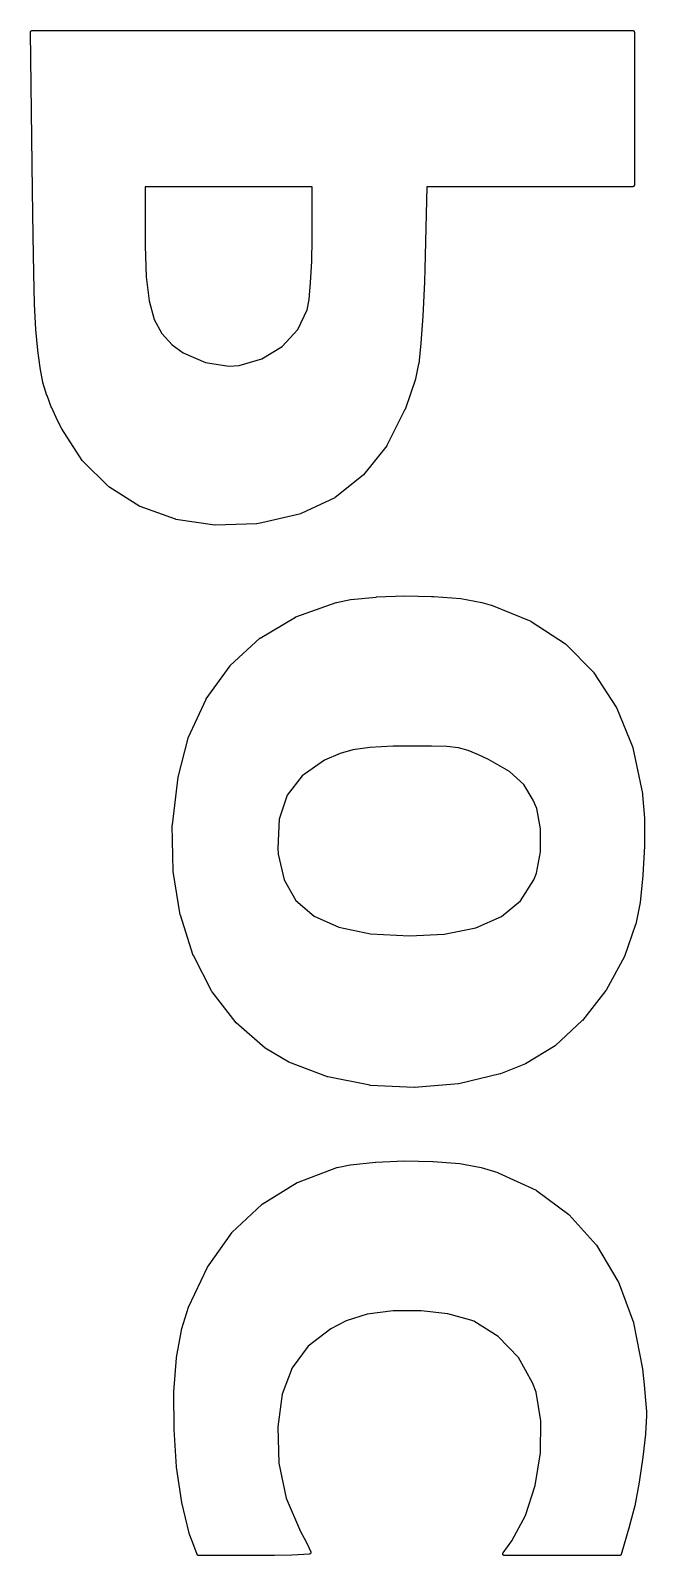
# Model space of a CAD drawing. Extents: x 91.3 to 189.8, y -113.5 to -60.4.
# Drawn here: x 111.87 to 113.806, y -78.791 to -73.995 of the extents above; entities that cross this region are included whole.
import ezdxf

# ---------------------------------------------------------------- set-up
doc = ezdxf.new("R2010")
doc.units = 0
doc.header["$MEASUREMENT"] = 0
doc.layers.add('BLACK', color=7, linetype='CONTINUOUS')

msp = doc.modelspace()

# ---------------------------------------------------------------- linework, layer by layer
at = {"layer": 'Black'}
for p, q in [((111.87, -73.9987), (111.871, -73.9983)), ((111.87, -73.9991), (111.87, -73.9987)), ((111.87, -73.9994), (111.87, -73.9991)), ((111.87, -73.9999), (111.87, -73.9994)), ((111.87, -74.0004), (111.87, -73.9999)), ((111.876, -74.4984), (111.87, -74.0004)), ((111.871, -73.9971), (111.872, -73.9968)), ((111.871, -73.9975), (111.871, -73.9971)), ((111.871, -73.9978), (111.871, -73.9975)), ((111.871, -73.9983), (111.871, -73.9978)), ((111.872, -73.9963), (111.873, -73.996)), ((111.872, -73.9965), (111.872, -73.9963)), ((111.872, -73.9968), (111.872, -73.9965)), ((111.873, -73.9956), (111.874, -73.9955)), ((111.873, -73.9959), (111.873, -73.9956)), ((111.873, -73.996), (111.873, -73.9959)), ((111.874, -73.9955), (111.874, -73.9954)), ((111.874, -73.9954), (111.875, -73.9954)), ((111.875, -73.9954), (111.875, -73.9953)), ((111.875, -73.9953), (112.225, -73.9953)), ((112.225, -73.9953), (113.763, -73.9953)), ((113.763, -73.9953), (113.763, -73.9954)), ((113.763, -73.9954), (113.763, -73.9954)), ((113.763, -73.9954), (113.764, -73.9955)), ((113.764, -73.9955), (113.764, -73.9956)), ((113.764, -73.9956), (113.765, -73.9958)), ((113.765, -73.9958), (113.765, -73.996)), ((113.765, -73.996), (113.765, -73.9963)), ((113.765, -73.9963), (113.766, -73.9965)), ((113.766, -73.9965), (113.766, -73.9968)), ((113.766, -73.9968), (113.766, -73.9971)), ((113.766, -73.9971), (113.767, -73.9975)), ((113.767, -73.9975), (113.767, -73.9978)), ((113.767, -73.9978), (113.767, -73.9982)), ((113.767, -73.9982), (113.767, -73.9986)), ((113.767, -73.9986), (113.767, -73.999)), ((113.767, -73.999), (113.767, -73.9994)), ((113.767, -73.9994), (113.767, -73.9999)), ((113.767, -73.9999), (113.768, -74.0003)), ((113.768, -74.0003), (113.768, -74.4816)), ((111.878, -74.64), (111.876, -74.4984)), ((111.876, -74.4984), (111.876, -74.4984)), ((111.876, -74.4984), (111.876, -74.4984)), ((112.23, -74.4866), (112.23, -74.6462)), ((112.755, -74.4866), (112.23, -74.4866)), ((112.755, -74.652), (112.755, -74.4866)), ((113.116, -74.4866), (113.109, -74.7457)), ((113.763, -74.4866), (113.116, -74.4866)), ((113.764, -74.4864), (113.763, -74.4865)), ((113.763, -74.4865), (113.763, -74.4865)), ((113.763, -74.4865), (113.763, -74.4866)), ((113.765, -74.4861), (113.764, -74.4863)), ((113.764, -74.4863), (113.764, -74.4864)), ((113.766, -74.4854), (113.765, -74.4856)), ((113.765, -74.4856), (113.765, -74.4859)), ((113.765, -74.4859), (113.765, -74.4861)), ((113.767, -74.4844), (113.766, -74.4848)), ((113.766, -74.4848), (113.766, -74.4851)), ((113.766, -74.4851), (113.766, -74.4854)), ((113.768, -74.4816), (113.767, -74.482)), ((113.767, -74.482), (113.767, -74.4824)), ((113.767, -74.4824), (113.767, -74.4829)), ((113.767, -74.4829), (113.767, -74.4833)), ((113.767, -74.4833), (113.767, -74.4837)), ((113.767, -74.4837), (113.767, -74.4841)), ((113.767, -74.4841), (113.767, -74.4844)), ((111.88, -74.758), (111.878, -74.64)), ((111.878, -74.64), (111.878, -74.64)), ((111.878, -74.64), (111.878, -74.64)), ((112.23, -74.6462), (112.23, -74.6729)), ((112.754, -74.7222), (112.755, -74.652)), ((112.23, -74.6729), (112.234, -74.7701)), ((111.88, -74.7581), (111.88, -74.758)), ((111.88, -74.758), (111.88, -74.758)), ((111.883, -74.8555), (111.88, -74.7581)), ((112.75, -74.7876), (112.754, -74.7222)), ((113.109, -74.7458), (113.108, -74.7852)), ((113.109, -74.7457), (113.109, -74.7457)), ((113.109, -74.7457), (113.109, -74.7458)), ((112.234, -74.7701), (112.243, -74.8457)), ((112.746, -74.8408), (112.75, -74.7876)), ((113.108, -74.7852), (113.103, -74.8934)), ((113.108, -74.7852), (113.108, -74.7852)), ((113.108, -74.7852), (113.108, -74.7852)), ((111.883, -74.8556), (111.883, -74.8555)), ((111.883, -74.8555), (111.883, -74.8555)), ((111.887, -74.9355), (111.883, -74.8556)), ((112.243, -74.8457), (112.259, -74.9037)), ((112.74, -74.8741), (112.746, -74.8408)), ((112.259, -74.9037), (112.283, -74.9483)), ((112.71, -74.936), (112.74, -74.8741)), ((113.103, -74.8935), (113.097, -74.9785)), ((113.103, -74.8934), (113.103, -74.8934)), ((113.103, -74.8934), (113.103, -74.8935)), ((111.887, -74.9356), (111.887, -74.9355)), ((111.887, -74.9355), (111.887, -74.9355)), ((111.893, -75.0011), (111.887, -74.9356)), ((112.283, -74.9483), (112.315, -74.9838)), ((112.661, -74.9886), (112.71, -74.936)), ((111.893, -75.0012), (111.893, -75.0011)), ((111.893, -75.0013), (111.893, -75.0012)), ((111.9, -75.0555), (111.893, -75.0013)), ((112.315, -74.9838), (112.35, -75.009)), ((112.597, -75.0277), (112.661, -74.9886)), ((113.097, -74.9787), (113.09, -75.0434)), ((113.097, -74.9785), (113.097, -74.9786)), ((113.097, -74.9786), (113.097, -74.9787)), ((111.9, -75.0557), (111.9, -75.0555)), ((111.9, -75.0558), (111.9, -75.0557)), ((111.909, -75.1017), (111.9, -75.0558)), ((112.35, -75.009), (112.42, -75.0399)), ((112.42, -75.0399), (112.493, -75.0512)), ((112.493, -75.0512), (112.526, -75.0488)), ((112.526, -75.0488), (112.597, -75.0277)), ((113.089, -75.0438), (113.08, -75.0909)), ((113.09, -75.0434), (113.089, -75.0436)), ((113.089, -75.0436), (113.089, -75.0438)), ((111.909, -75.1019), (111.909, -75.1017)), ((111.909, -75.1021), (111.909, -75.1019)), ((111.921, -75.1428), (111.909, -75.1021)), ((113.08, -75.0914), (113.048, -75.187)), ((113.08, -75.0909), (113.08, -75.0911)), ((113.08, -75.0911), (113.08, -75.0914)), ((111.921, -75.143), (111.921, -75.1428)), ((111.922, -75.1432), (111.921, -75.143)), ((111.936, -75.1818), (111.922, -75.1432)), ((111.936, -75.1819), (111.936, -75.1818)), ((111.937, -75.1821), (111.936, -75.1819)), ((111.955, -75.2216), (111.937, -75.1821)), ((113.047, -75.1877), (112.99, -75.3007)), ((113.048, -75.1873), (113.047, -75.1877)), ((113.048, -75.187), (113.048, -75.1873)), ((111.955, -75.2217), (111.955, -75.2216)), ((111.955, -75.2218), (111.955, -75.2217)), ((111.968, -75.2476), (111.955, -75.2218)), ((111.968, -75.2478), (111.968, -75.2476)), ((111.968, -75.2481), (111.968, -75.2478)), ((112.032, -75.3479), (111.968, -75.2481)), ((112.99, -75.3016), (112.917, -75.3931)), ((112.99, -75.3007), (112.99, -75.3011)), ((112.99, -75.3011), (112.99, -75.3016)), ((112.033, -75.3483), (112.032, -75.3479)), ((112.033, -75.3488), (112.033, -75.3483)), ((112.116, -75.4299), (112.033, -75.3488)), ((112.116, -75.4302), (112.116, -75.4299)), ((112.116, -75.4305), (112.116, -75.4302)), ((112.214, -75.4918), (112.116, -75.4305)), ((112.916, -75.3939), (112.827, -75.4643)), ((112.917, -75.3931), (112.916, -75.3935)), ((112.916, -75.3935), (112.916, -75.3939)), ((112.826, -75.4649), (112.721, -75.5145)), ((112.827, -75.4643), (112.826, -75.4645)), ((112.826, -75.4645), (112.826, -75.4649)), ((112.215, -75.492), (112.214, -75.4918)), ((112.215, -75.4922), (112.215, -75.492)), ((112.326, -75.5326), (112.215, -75.4922)), ((112.327, -75.5326), (112.326, -75.5326)), ((112.327, -75.5328), (112.327, -75.5326)), ((112.449, -75.5511), (112.327, -75.5328)), ((112.72, -75.5148), (112.597, -75.544)), ((112.721, -75.5145), (112.72, -75.5146)), ((112.72, -75.5146), (112.72, -75.5148)), ((112.45, -75.5512), (112.449, -75.5511)), ((112.449, -75.5511), (112.449, -75.5511)), ((112.58, -75.5464), (112.45, -75.5512)), ((112.581, -75.5463), (112.58, -75.5463)), ((112.58, -75.5463), (112.58, -75.5464)), ((112.597, -75.5441), (112.581, -75.5463)), ((112.597, -75.544), (112.597, -75.544)), ((112.597, -75.544), (112.597, -75.5441)), ((112.957, -75.7768), (113.046, -75.7736)), ((113.046, -75.7736), (113.047, -75.7736)), ((113.047, -75.7736), (113.047, -75.7736)), ((113.047, -75.7736), (113.13, -75.7752)), ((113.13, -75.7752), (113.138, -75.7753)), ((112.704, -75.8395), (112.831, -75.7941)), ((112.831, -75.7941), (112.832, -75.794)), ((112.832, -75.7939), (112.876, -75.7852)), ((112.832, -75.794), (112.832, -75.7939)), ((112.876, -75.7852), (112.877, -75.7851)), ((112.876, -75.7852), (112.876, -75.7852)), ((112.877, -75.7851), (112.956, -75.7769)), ((112.956, -75.7769), (112.957, -75.7768)), ((112.956, -75.7769), (112.956, -75.7769)), ((113.138, -75.7753), (113.138, -75.7754)), ((113.138, -75.7754), (113.138, -75.7753)), ((113.138, -75.7753), (113.222, -75.7821)), ((113.222, -75.7821), (113.222, -75.7821)), ((113.222, -75.7821), (113.222, -75.7821)), ((113.222, -75.7821), (113.288, -75.7938)), ((113.288, -75.7938), (113.288, -75.7939)), ((113.288, -75.7939), (113.289, -75.794)), ((113.289, -75.794), (113.318, -75.8023)), ((113.318, -75.8023), (113.319, -75.8025)), ((113.319, -75.8025), (113.319, -75.8025)), ((113.319, -75.8025), (113.443, -75.8529)), ((112.592, -75.9059), (112.703, -75.8399)), ((112.703, -75.8397), (112.704, -75.8395)), ((112.703, -75.8399), (112.703, -75.8397)), ((113.443, -75.8529), (113.443, -75.8532)), ((113.443, -75.8532), (113.444, -75.8534)), ((113.444, -75.8534), (113.551, -75.924)), ((112.498, -75.9922), (112.591, -75.9065)), ((112.591, -75.9065), (112.592, -75.9063)), ((112.592, -75.9063), (112.592, -75.9059)), ((113.551, -75.924), (113.551, -75.9243)), ((113.551, -75.9243), (113.551, -75.9246)), ((113.551, -75.9246), (113.64, -76.0145)), ((112.422, -76.0973), (112.497, -75.9929)), ((112.497, -75.9929), (112.498, -75.9926)), ((112.498, -75.9926), (112.498, -75.9922)), ((113.64, -76.0145), (113.64, -76.015)), ((113.64, -76.015), (113.641, -76.0153)), ((113.641, -76.0153), (113.711, -76.1237)), ((112.366, -76.2202), (112.422, -76.0981)), ((112.422, -76.0977), (112.422, -76.0973)), ((112.422, -76.0981), (112.422, -76.0977)), ((113.711, -76.1237), (113.711, -76.1242)), ((113.711, -76.1242), (113.712, -76.1246)), ((113.712, -76.1246), (113.763, -76.2506)), ((112.334, -76.343), (112.366, -76.221)), ((112.366, -76.2206), (112.366, -76.2202)), ((112.366, -76.221), (112.366, -76.2206)), ((112.937, -76.2502), (112.883, -76.2576)), ((113.01, -76.2464), (112.937, -76.2502)), ((113.061, -76.2456), (113.01, -76.2464)), ((113.13, -76.2455), (113.061, -76.2456)), ((113.179, -76.247), (113.13, -76.2455)), ((113.215, -76.2513), (113.179, -76.247)), ((113.246, -76.2596), (113.215, -76.2513)), ((113.763, -76.2506), (113.763, -76.251)), ((113.763, -76.251), (113.763, -76.2514)), ((113.763, -76.2514), (113.794, -76.3943)), ((112.794, -76.2905), (112.724, -76.339)), ((112.843, -76.2689), (112.794, -76.2905)), ((112.883, -76.2576), (112.843, -76.2689)), ((113.278, -76.2733), (113.246, -76.2596)), ((113.309, -76.288), (113.278, -76.2733)), ((113.375, -76.326), (113.309, -76.288)), ((112.316, -76.4938), (112.334, -76.3437)), ((112.334, -76.3434), (112.334, -76.343)), ((112.334, -76.3437), (112.334, -76.3434)), ((112.724, -76.339), (112.677, -76.4001)), ((113.42, -76.3665), (113.375, -76.326)), ((113.45, -76.416), (113.42, -76.3665)), ((113.794, -76.3943), (113.794, -76.3945)), ((113.794, -76.3945), (113.794, -76.3947)), ((113.794, -76.3947), (113.794, -76.3983)), ((113.794, -76.3983), (113.794, -76.3985)), ((113.794, -76.3985), (113.794, -76.3986)), ((113.794, -76.3986), (113.8, -76.4726)), ((112.677, -76.4001), (112.651, -76.4754)), ((113.461, -76.4415), (113.45, -76.416)), ((113.473, -76.5055), (113.461, -76.4415)), ((112.315, -76.4945), (112.316, -76.4942)), ((112.318, -76.6393), (112.315, -76.4945)), ((112.316, -76.4942), (112.316, -76.4938)), ((112.651, -76.4754), (112.647, -76.5669)), ((113.8, -76.4726), (113.8, -76.4728)), ((113.8, -76.4728), (113.8, -76.473)), ((113.8, -76.473), (113.8, -76.5606)), ((113.473, -76.578), (113.473, -76.5055)), ((112.647, -76.5669), (112.648, -76.5855)), ((112.648, -76.5855), (112.667, -76.6663)), ((113.46, -76.6455), (113.473, -76.578)), ((113.8, -76.5608), (113.795, -76.652)), ((113.8, -76.5606), (113.8, -76.5607)), ((113.8, -76.5607), (113.8, -76.5608)), ((112.318, -76.6397), (112.318, -76.6393)), ((112.318, -76.64), (112.318, -76.6397)), ((112.34, -76.7768), (112.318, -76.64)), ((112.667, -76.6663), (112.704, -76.7309)), ((113.41, -76.732), (113.452, -76.666)), ((113.452, -76.666), (113.46, -76.6455)), ((113.795, -76.6523), (113.786, -76.7371)), ((113.795, -76.652), (113.795, -76.6522)), ((113.795, -76.6522), (113.795, -76.6523)), ((112.704, -76.7309), (112.761, -76.7803)), ((113.35, -76.7821), (113.41, -76.732)), ((112.341, -76.7772), (112.34, -76.7768)), ((112.341, -76.7776), (112.341, -76.7772)), ((112.381, -76.9038), (112.341, -76.7776)), ((112.761, -76.7803), (112.839, -76.8152)), ((113.27, -76.8169), (113.35, -76.7821)), ((113.786, -76.7375), (113.773, -76.8058)), ((113.786, -76.7371), (113.786, -76.7373)), ((113.786, -76.7373), (113.786, -76.7375)), ((112.839, -76.8152), (112.939, -76.836)), ((113.17, -76.837), (113.27, -76.8169)), ((113.772, -76.8065), (113.737, -76.907)), ((113.773, -76.8058), (113.772, -76.8061)), ((113.772, -76.8061), (113.772, -76.8065)), ((112.939, -76.836), (113.061, -76.8428)), ((113.061, -76.8428), (113.17, -76.837)), ((112.382, -76.9042), (112.381, -76.9038)), ((112.382, -76.9046), (112.382, -76.9042)), ((112.44, -77.0177), (112.382, -76.9046)), ((113.737, -76.9077), (113.679, -77.0134)), ((113.737, -76.907), (113.737, -76.9074)), ((113.737, -76.9074), (113.737, -76.9077)), ((112.441, -77.0181), (112.44, -77.0177)), ((112.441, -77.0185), (112.441, -77.0181)), ((112.516, -77.1158), (112.441, -77.0185)), ((113.678, -77.0141), (113.605, -77.1086)), ((113.679, -77.0137), (113.678, -77.0141)), ((113.679, -77.0134), (113.679, -77.0137)), ((112.516, -77.1161), (112.516, -77.1158)), ((112.516, -77.1165), (112.516, -77.1161)), ((112.607, -77.1954), (112.516, -77.1165)), ((113.604, -77.1092), (113.52, -77.1875)), ((113.605, -77.1089), (113.604, -77.1092)), ((113.605, -77.1086), (113.605, -77.1089)), ((112.608, -77.1956), (112.607, -77.1954)), ((112.608, -77.1959), (112.608, -77.1956)), ((112.682, -77.2396), (112.608, -77.1959)), ((113.519, -77.1881), (113.426, -77.245)), ((113.52, -77.1875), (113.519, -77.1878)), ((113.519, -77.1878), (113.519, -77.1881)), ((112.682, -77.2398), (112.682, -77.2396)), ((112.682, -77.24), (112.682, -77.2398)), ((112.803, -77.2857), (112.682, -77.24)), ((113.426, -77.2454), (113.347, -77.2766)), ((113.426, -77.245), (113.426, -77.2452)), ((113.426, -77.2452), (113.426, -77.2454)), ((112.804, -77.2858), (112.803, -77.2857)), ((112.804, -77.2859), (112.804, -77.2858)), ((112.937, -77.3125), (112.804, -77.2859)), ((113.215, -77.3081), (113.077, -77.3199)), ((113.216, -77.3079), (113.215, -77.308)), ((113.215, -77.308), (113.215, -77.3081)), ((113.346, -77.2768), (113.216, -77.3079)), ((113.347, -77.2766), (113.346, -77.2766)), ((113.346, -77.2766), (113.346, -77.2768)), ((112.938, -77.3126), (112.937, -77.3125)), ((112.937, -77.3125), (112.937, -77.3125)), ((113.076, -77.3199), (112.938, -77.3126)), ((113.077, -77.3199), (113.076, -77.3199)), ((113.077, -77.3199), (113.077, -77.3199)), ((112.709, -77.6178), (112.833, -77.5715)), ((112.833, -77.5714), (112.834, -77.5713)), ((112.833, -77.5715), (112.833, -77.5714)), ((112.834, -77.5713), (112.875, -77.5627)), ((112.875, -77.5627), (112.875, -77.5627)), ((112.875, -77.5627), (112.876, -77.5627)), ((112.876, -77.5627), (112.954, -77.5539)), ((112.954, -77.5539), (112.954, -77.5539)), ((112.954, -77.5539), (112.955, -77.5539)), ((112.955, -77.5539), (113.044, -77.5503)), ((113.044, -77.5503), (113.044, -77.5503)), ((113.044, -77.5503), (113.044, -77.5503)), ((113.044, -77.5503), (113.135, -77.5519)), ((113.135, -77.5519), (113.136, -77.5519)), ((113.136, -77.5519), (113.136, -77.5519)), ((113.136, -77.5519), (113.219, -77.5587)), ((113.219, -77.5587), (113.219, -77.5588)), ((113.219, -77.5588), (113.219, -77.5588)), ((113.219, -77.5588), (113.286, -77.5707)), ((113.286, -77.5707), (113.286, -77.5708)), ((113.286, -77.5708), (113.286, -77.5709)), ((113.286, -77.5709), (113.339, -77.5872)), ((113.339, -77.5872), (113.34, -77.5874)), ((113.34, -77.5874), (113.34, -77.5875)), ((113.34, -77.5875), (113.459, -77.6426)), ((112.598, -77.6864), (112.708, -77.6182)), ((112.708, -77.618), (112.709, -77.6178)), ((112.708, -77.6182), (112.708, -77.618)), ((113.459, -77.6426), (113.459, -77.6428)), ((113.459, -77.6428), (113.46, -77.6431)), ((113.46, -77.6431), (113.562, -77.7187)), ((112.503, -77.7757), (112.597, -77.687)), ((112.597, -77.687), (112.598, -77.6868)), ((112.598, -77.6868), (112.598, -77.6864)), ((113.562, -77.7187), (113.562, -77.7191)), ((113.562, -77.7191), (113.563, -77.7194)), ((113.563, -77.7194), (113.648, -77.8144)), ((112.426, -77.8841), (112.503, -77.7764)), ((112.503, -77.7761), (112.503, -77.7757)), ((112.503, -77.7764), (112.503, -77.7761)), ((113.648, -77.8144), (113.649, -77.8148)), ((113.649, -77.8148), (113.649, -77.8152)), ((113.649, -77.8152), (113.716, -77.9281)), ((112.367, -78.01), (112.426, -77.8849)), ((112.426, -77.8845), (112.426, -77.8841)), ((112.426, -77.8849), (112.426, -77.8845)), ((113.716, -77.9281), (113.716, -77.9286)), ((113.716, -77.9286), (113.717, -77.9289)), ((113.717, -77.9289), (113.765, -78.0586)), ((112.346, -78.0772), (112.367, -78.0106)), ((112.367, -78.0103), (112.367, -78.01)), ((112.367, -78.0106), (112.367, -78.0103)), ((113.01, -78.0219), (112.928, -78.0324)), ((113.098, -78.0215), (113.01, -78.0219)), ((113.182, -78.0311), (113.098, -78.0215)), ((112.346, -78.0775), (112.346, -78.0772)), ((112.862, -78.0529), (112.814, -78.0782)), ((112.928, -78.0324), (112.862, -78.0529)), ((113.254, -78.0508), (113.182, -78.0311)), ((113.263, -78.0544), (113.254, -78.0508)), ((113.34, -78.1023), (113.263, -78.0544)), ((113.765, -78.0586), (113.765, -78.059)), ((113.765, -78.059), (113.765, -78.0594)), ((113.765, -78.0594), (113.793, -78.2045)), ((112.329, -78.1686), (112.346, -78.0778)), ((112.346, -78.0778), (112.346, -78.0775)), ((112.814, -78.0782), (112.743, -78.1329)), ((113.404, -78.1687), (113.34, -78.1023)), ((112.32, -78.277), (112.329, -78.1691)), ((112.329, -78.1689), (112.329, -78.1686)), ((112.329, -78.1691), (112.329, -78.1689)), ((112.743, -78.1329), (112.692, -78.2005)), ((113.448, -78.2478), (113.404, -78.1687)), ((112.692, -78.2005), (112.661, -78.2841)), ((113.793, -78.2045), (113.793, -78.2047)), ((113.793, -78.2047), (113.793, -78.2049)), ((113.793, -78.2049), (113.799, -78.2544)), ((113.459, -78.2776), (113.448, -78.2478)), ((113.799, -78.2544), (113.799, -78.2544)), ((113.799, -78.2544), (113.799, -78.2544)), ((113.799, -78.2544), (113.803, -78.304)), ((112.32, -78.2772), (112.32, -78.277)), ((112.32, -78.2774), (112.32, -78.2772)), ((112.321, -78.3943), (112.32, -78.2774)), ((112.661, -78.2841), (112.647, -78.3867)), ((113.474, -78.3681), (113.459, -78.2776)), ((113.803, -78.304), (113.803, -78.3041)), ((113.803, -78.3041), (113.803, -78.3041)), ((113.803, -78.3041), (113.806, -78.3384)), ((113.806, -78.3507), (113.803, -78.409)), ((113.806, -78.3384), (113.806, -78.3385)), ((113.806, -78.3385), (113.806, -78.3386)), ((113.806, -78.3386), (113.806, -78.3504)), ((113.806, -78.3504), (113.806, -78.3505)), ((113.806, -78.3505), (113.806, -78.3507)), ((112.321, -78.3945), (112.321, -78.3943)), ((112.321, -78.3946), (112.321, -78.3945)), ((112.329, -78.5128), (112.321, -78.3946)), ((112.647, -78.3867), (112.65, -78.5006)), ((113.473, -78.4686), (113.474, -78.3681)), ((113.803, -78.4093), (113.795, -78.482)), ((113.803, -78.409), (113.803, -78.4092)), ((113.803, -78.4092), (113.803, -78.4093)), ((112.65, -78.5006), (112.673, -78.6111)), ((113.456, -78.5707), (113.473, -78.4686)), ((113.795, -78.4822), (113.783, -78.5604)), ((113.795, -78.482), (113.795, -78.4821)), ((113.795, -78.4821), (113.795, -78.4822)), ((112.329, -78.5129), (112.329, -78.5128)), ((112.329, -78.5131), (112.329, -78.5129)), ((112.346, -78.6244), (112.329, -78.5131)), ((113.426, -78.6656), (113.456, -78.5707)), ((113.783, -78.5606), (113.769, -78.6351)), ((113.783, -78.5604), (113.783, -78.5605)), ((113.783, -78.5605), (113.783, -78.5606)), ((112.346, -78.6247), (112.346, -78.6244)), ((112.346, -78.6249), (112.346, -78.6247)), ((112.369, -78.7214), (112.346, -78.6249)), ((112.673, -78.6111), (112.719, -78.7155)), ((113.769, -78.6354), (113.753, -78.6972)), ((113.769, -78.6351), (113.769, -78.6352)), ((113.769, -78.6352), (113.769, -78.6354)), ((113.383, -78.7449), (113.426, -78.6656)), ((113.753, -78.6974), (113.726, -78.7876)), ((113.753, -78.6972), (113.753, -78.6973)), ((113.753, -78.6973), (113.753, -78.6974)), ((112.369, -78.7216), (112.369, -78.7214)), ((112.369, -78.7219), (112.369, -78.7216)), ((112.38, -78.7511), (112.369, -78.7219)), ((112.719, -78.7155), (112.73, -78.7362)), ((112.73, -78.7362), (112.73, -78.7363)), ((112.73, -78.7363), (112.73, -78.7363)), ((112.73, -78.7363), (112.745, -78.7654)), ((113.356, -78.7833), (113.383, -78.7455)), ((113.383, -78.7455), (113.383, -78.7449)), ((112.38, -78.7512), (112.38, -78.7511)), ((112.38, -78.7511), (112.38, -78.7511)), ((112.394, -78.788), (112.38, -78.7512)), ((112.394, -78.7883), (112.394, -78.788)), ((112.394, -78.7887), (112.394, -78.7883)), ((112.394, -78.7891), (112.394, -78.7887)), ((112.395, -78.7895), (112.394, -78.7891)), ((112.395, -78.7897), (112.395, -78.7895)), ((112.395, -78.79), (112.395, -78.7897)), ((112.395, -78.7903), (112.395, -78.79)), ((112.396, -78.7906), (112.395, -78.7903)), ((112.396, -78.7907), (112.396, -78.7906)), ((112.397, -78.7909), (112.396, -78.7907)), ((112.397, -78.791), (112.397, -78.7909)), ((112.397, -78.7911), (112.397, -78.791)), ((112.398, -78.7911), (112.397, -78.7911)), ((112.398, -78.7912), (112.398, -78.7911)), ((112.572, -78.7912), (112.398, -78.7912)), ((112.637, -78.7908), (112.572, -78.7912)), ((112.572, -78.7912), (112.572, -78.7912)), ((112.572, -78.7912), (112.572, -78.7912)), ((112.691, -78.7899), (112.637, -78.7908)), ((112.637, -78.7908), (112.637, -78.7908)), ((112.637, -78.7908), (112.637, -78.7908)), ((112.729, -78.7884), (112.691, -78.7899)), ((112.691, -78.7899), (112.691, -78.7899)), ((112.691, -78.7899), (112.691, -78.7899)), ((112.747, -78.7866), (112.729, -78.7884)), ((112.729, -78.7884), (112.729, -78.7884)), ((112.729, -78.7884), (112.729, -78.7884)), ((112.745, -78.7654), (112.745, -78.7655)), ((112.745, -78.7655), (112.745, -78.7657)), ((112.745, -78.7657), (112.751, -78.7792)), ((112.748, -78.7864), (112.747, -78.7864)), ((112.747, -78.7864), (112.747, -78.7866)), ((112.749, -78.7858), (112.748, -78.7861)), ((112.748, -78.7861), (112.748, -78.7862)), ((112.748, -78.7862), (112.748, -78.7864)), ((112.75, -78.7852), (112.749, -78.7856)), ((112.749, -78.7856), (112.749, -78.7858)), ((112.751, -78.7842), (112.75, -78.7847)), ((112.75, -78.7847), (112.75, -78.7852)), ((112.751, -78.7792), (112.751, -78.7799)), ((112.751, -78.7799), (112.751, -78.7806)), ((112.751, -78.7806), (112.751, -78.7807)), ((112.751, -78.7807), (112.752, -78.7809)), ((112.752, -78.7809), (112.751, -78.7816)), ((112.751, -78.7816), (112.751, -78.7823)), ((112.751, -78.7823), (112.751, -78.7825)), ((112.751, -78.7825), (112.751, -78.7826)), ((112.751, -78.7826), (112.751, -78.7833)), ((112.751, -78.7833), (112.751, -78.7839)), ((112.751, -78.7839), (112.751, -78.784)), ((112.751, -78.784), (112.751, -78.7842)), ((113.355, -78.7835), (113.356, -78.7833)), ((113.355, -78.7837), (113.355, -78.7835)), ((113.355, -78.7843), (113.355, -78.7837)), ((113.355, -78.7849), (113.355, -78.7843)), ((113.355, -78.7851), (113.355, -78.7849)), ((113.355, -78.7853), (113.355, -78.7851)), ((113.355, -78.786), (113.355, -78.7853)), ((113.355, -78.7866), (113.355, -78.786)), ((113.355, -78.7868), (113.355, -78.7866)), ((113.355, -78.7871), (113.355, -78.7868)), ((113.355, -78.7877), (113.355, -78.7871)), ((113.355, -78.7883), (113.355, -78.7877)), ((113.355, -78.7885), (113.355, -78.7883)), ((113.355, -78.7887), (113.355, -78.7885)), ((113.356, -78.7892), (113.355, -78.7887)), ((113.356, -78.7897), (113.356, -78.7892)), ((113.356, -78.7899), (113.356, -78.7897)), ((113.356, -78.79), (113.356, -78.7899)), ((113.357, -78.7904), (113.356, -78.79)), ((113.358, -78.7907), (113.357, -78.7904)), ((113.358, -78.7908), (113.358, -78.7907)), ((113.358, -78.7909), (113.358, -78.7908)), ((113.359, -78.791), (113.358, -78.7909)), ((113.359, -78.7912), (113.359, -78.791)), ((113.36, -78.7912), (113.359, -78.7912)), ((113.359, -78.7912), (113.359, -78.7912)), ((113.722, -78.7912), (113.36, -78.7912)), ((113.723, -78.7911), (113.722, -78.7911)), ((113.722, -78.7911), (113.722, -78.7912)), ((113.724, -78.7906), (113.723, -78.7909)), ((113.723, -78.7909), (113.723, -78.791)), ((113.723, -78.791), (113.723, -78.7911)), ((113.725, -78.7902), (113.724, -78.7904)), ((113.724, -78.7904), (113.724, -78.7906)), ((113.726, -78.7892), (113.725, -78.7896)), ((113.725, -78.7896), (113.725, -78.79)), ((113.725, -78.79), (113.725, -78.7902)), ((113.726, -78.7876), (113.726, -78.7882)), ((113.726, -78.7882), (113.726, -78.7887)), ((113.726, -78.7887), (113.726, -78.7889)), ((113.726, -78.7889), (113.726, -78.7892))]:
    msp.add_line(p, q, dxfattribs=at)

doc.saveas('drawing.dxf')
